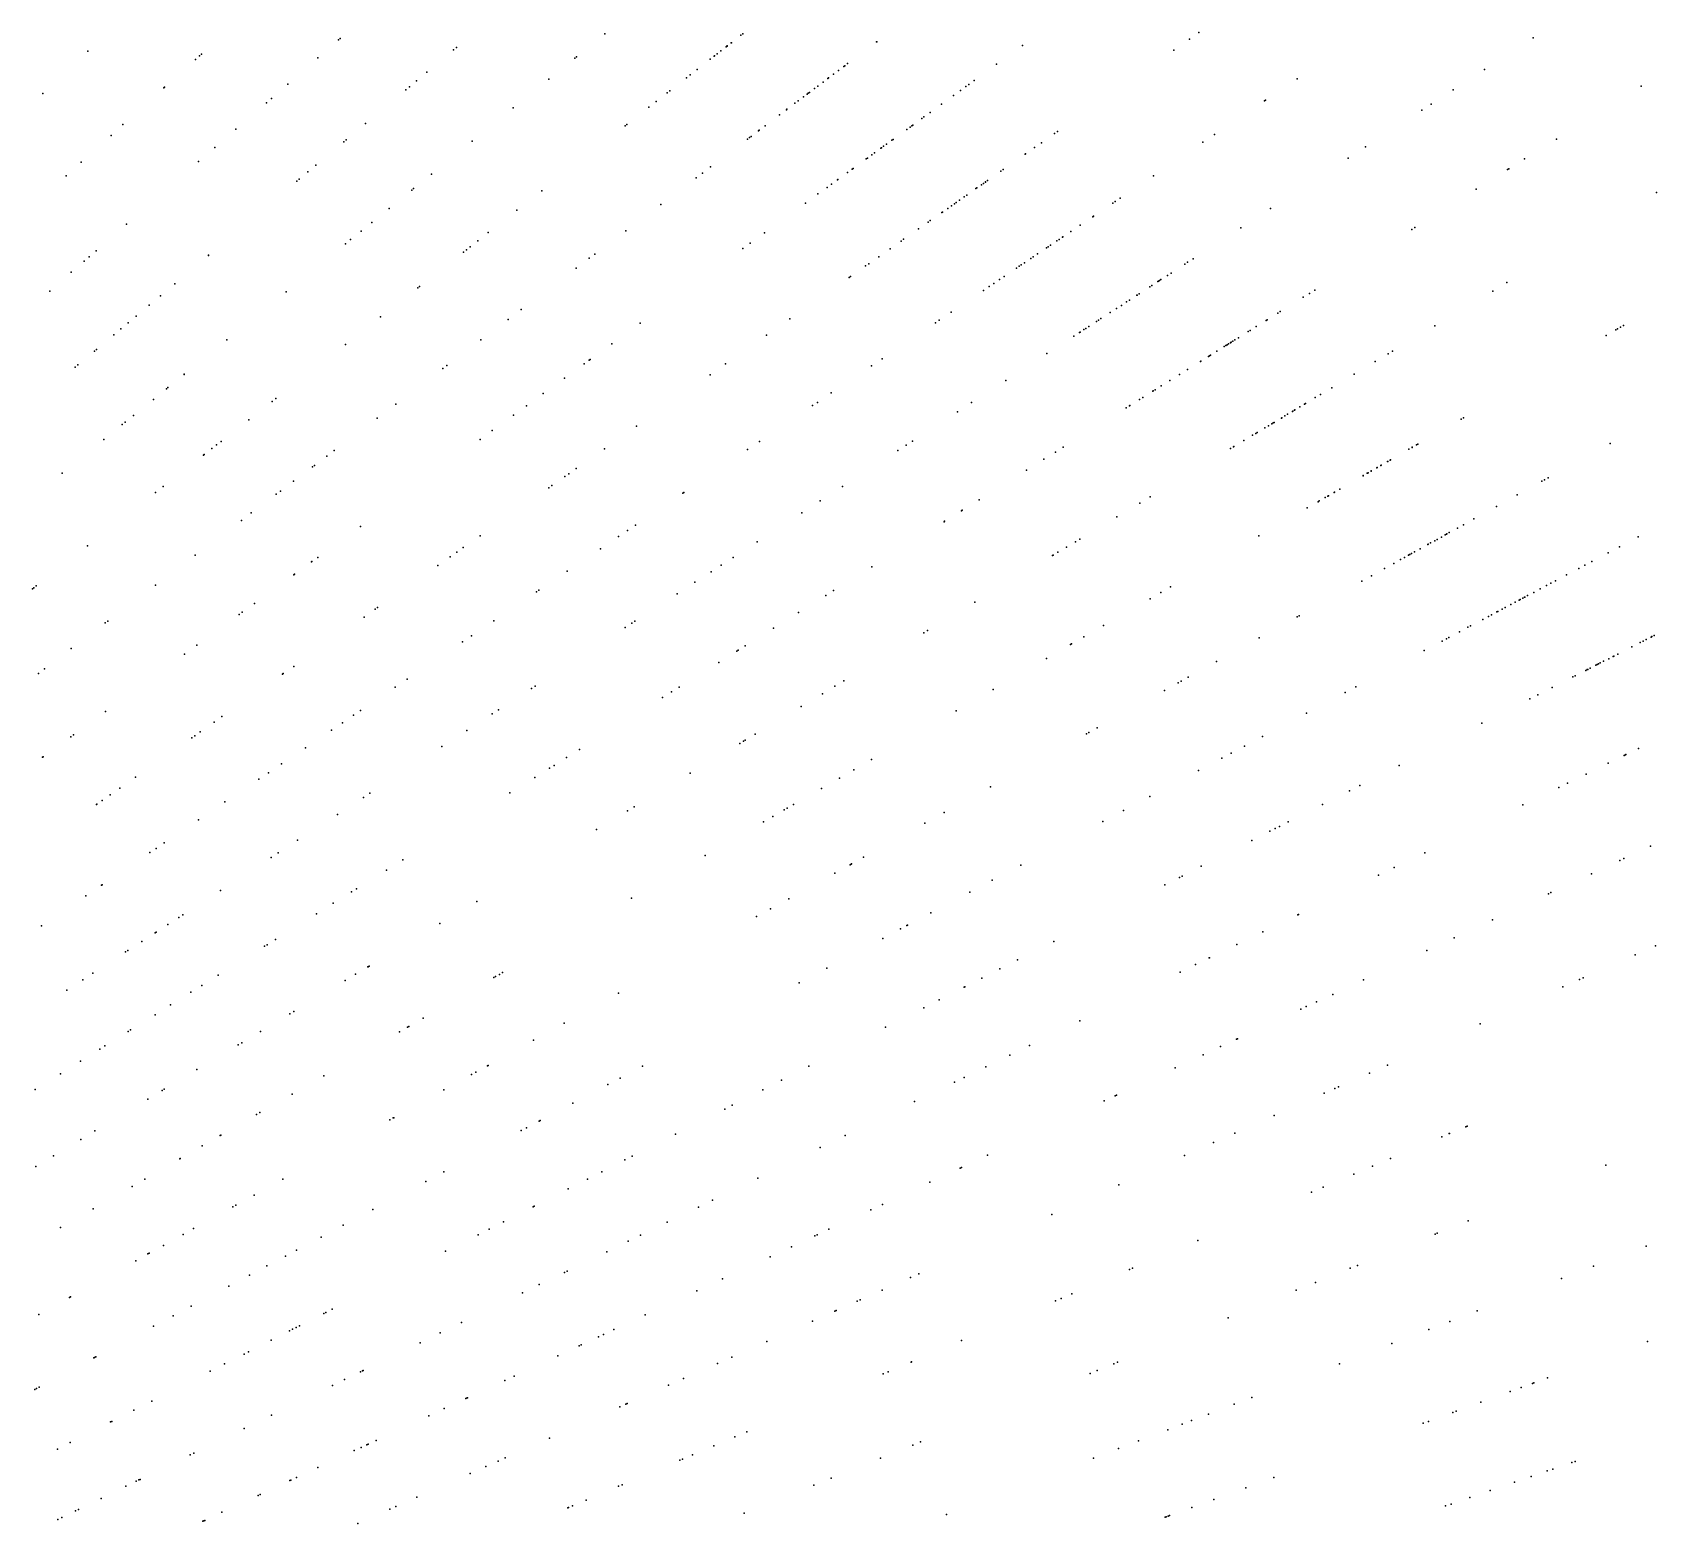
# Model space of a CAD drawing. Header units: metres. Extents: x -4327 to 4266, y -3886 to 3992.
# Drawn here: x 2118 to 3188, y 1038 to 2021 of the extents above; entities that cross this region are included whole.
import ezdxf

# ---------------------------------------------------------------- set-up
doc = ezdxf.new("R2010")
doc.units = ezdxf.units.M

msp = doc.modelspace()

# ---------------------------------------------------------------- linework, layer by layer
for p in [(2319.63, 2016.42, 2440.7), (2320.63, 2017.3, 2439.02), (2495.16, 2020.54, 2379.84), (2578.41, 2014.47, 2070.75), (2578.55, 2014.58, 2348.9), (2584.83, 2019.49, 2167.26), (2585.99, 2020.4, 2471.51), (2674.19, 2015.15, 2008.23), (2674.33, 2015.25, 2013.3), (2770.45, 2012.85, 2069.08), (2880.49, 2016.94, 2026.37), (2886.76, 2021.33, 2020.56), (3107.02, 2017.72, 2089.35), (2154.33, 2008.95, 2440.4), (2225.25, 2003.62, 2486.25), (2227.91, 2006.02, 2415.53), (2229.15, 2007.14, 2510.02), (2305.94, 2004.52, 2464.57), (2395.34, 2009.93, 2406.13), (2397.22, 2011.5, 2427.09), (2475.23, 2004.41, 2377.02), (2476.36, 2005.32, 2449.22), (2564.55, 2003.65, 2178.42), (2567.18, 2005.7, 2137.18), (2567.36, 2005.84, 2253.6), (2569.16, 2007.24, 2522.98), (2571.61, 2009.17, 2118.03), (2575.04, 2011.84, 2400.14), (2575.62, 2012.3, 2255.58), (2575.64, 2012.31, 2066.03), (2575.84, 2012.47, 2198.35), (2870.18, 2009.72, 2042.1), (2377.85, 1995.25, 2434.71), (2548.85, 1991.38, 2444.32), (2551.46, 1993.42, 2116.52), (2556, 1996.97, 2393.31), (2642.62, 1991.36, 2302.17), (2645.91, 1993.83, 2160.51), (2649.09, 1996.23, 2414.1), (2652.61, 1998.89, 2428.42), (2653.36, 1999.45, 2221.24), (2655.16, 2000.8, 2364.59), (2753.35, 2000.42, 2063.92), (3075.05, 1996.96, 2102.26), (2124.55, 1981.18, 2447.02), (2204.46, 1984.9, 2408.84), (2204.91, 1985.31, 2488.23), (2286.03, 1987.22, 2421.55), (2363.81, 1983.47, 2483.49), (2366.32, 1985.57, 2452.98), (2370.95, 1989.46, 2441.31), (2458.09, 1990.52, 2403.82), (2536.2, 1981.5, 2305.01), (2537.89, 1982.81, 2298.57), (2628.5, 1980.72, 2159.12), (2629.21, 1981.25, 2355.03), (2629.91, 1981.78, 2382.92), (2633.27, 1984.31, 2134.85), (2635.56, 1986.03, 2182.98), (2639, 1988.63, 2018.74), (2642.09, 1990.96, 2108.86), (2642.18, 1991.03, 2162.62), (2729.51, 1983.11, 2013.47), (2733, 1985.64, 2073.95), (2734.97, 1987.07, 2281.59), (2738.67, 1989.76, 2093.54), (2951.46, 1990.78, 2056.72), (3054.29, 1983.48, 2012.21), (3178.32, 1986.03, 1996.68), (2272.03, 1975.05, 2406.72), (2275.33, 1977.91, 2483.86), (2434.68, 1971.57, 2418.89), (2524.11, 1972.05, 2498.35), (2529, 1975.87, 2489.15), (2614.8, 1970.39, 2465.8), (2615.18, 1970.68, 2171.24), (2620.42, 1974.63, 2339.05), (2622.45, 1976.16, 2362.54), (2626.1, 1978.91, 2083.51), (2717.1, 1974.09, 2245.42), (2724.94, 1979.79, 2313.56), (2929.99, 1976.31, 2034.06), (2930.53, 1976.67, 2034.43), (3033.72, 1970.12, 2016.72), (3039.78, 1974.06, 1997.49), (2177.46, 1960.59, 2408.65), (2337.42, 1961.33, 2406.79), (2508.4, 1959.77, 2416.45), (2509.62, 1960.73, 2478.43), (2600.86, 1959.89, 2138.95), (2610.35, 1967.04, 2260.85), (2697.45, 1959.81, 2440.56), (2698.15, 1960.32, 2075.16), (2704.1, 1964.65, 2036.99), (2705.49, 1965.65, 2038.03), (2709.47, 1968.54, 2104.19), (2169.58, 1953.5, 2440.24), (2251.83, 1957.49, 2496.7), (2322.97, 1949.21, 2487.26), (2324.51, 1950.5, 2412.35), (2407.65, 1949.68, 2465.69), (2589.1, 1951.03, 2305.76), (2590.55, 1952.12, 2115.31), (2591.46, 1952.8, 2299.88), (2596.43, 1956.55, 2496.05), (2596.82, 1956.85, 2107.82), (2596.86, 1956.87, 2328.73), (2684.33, 1950.28, 2473.45), (2684.39, 1950.32, 2037.06), (2685.07, 1950.82, 2250.52), (2694.12, 1957.39, 2282.04), (2696.31, 1958.98, 2086.37), (2782.95, 1948.64, 1982.52), (2791.62, 1954.72, 1978.75), (2793.58, 1956.09, 2060.55), (2889.39, 1948.92, 2061.93), (2896.94, 1954.01, 2051.91), (3122.38, 1951.08, 2116.35), (2238.03, 1945.49, 2408.05), (2667.46, 1938.02, 2427.27), (2668.2, 1938.56, 2372.91), (2671.06, 1940.64, 2249.31), (2672.81, 1941.91, 2412.75), (2672.82, 1941.92, 2175.08), (2677.09, 1945.02, 2259.67), (2677.42, 1945.26, 2056.71), (2678.86, 1946.31, 2471.22), (2680.75, 1947.68, 2212.77), (2772.14, 1941.07, 2368.23), (2772.43, 1941.28, 2175.69), (2778.34, 1945.42, 1989.17), (2985.12, 1938.56, 2048.52), (2996.5, 1945.95, 2022.74), (3101.38, 1937.96, 1984.34), (2149.85, 1935.73, 2434.17), (2227.33, 1936.19, 2442.29), (2299.41, 1929.43, 2495.07), (2304.62, 1933.81, 2440.29), (2380.8, 1927.93, 2443.66), (2559.43, 1928.67, 2479.98), (2564.72, 1932.65, 2476.72), (2655.15, 1929.08, 2418.83), (2658.1, 1931.22, 2209.65), (2658.75, 1931.7, 2148.26), (2756.12, 1929.85, 2368.25), (2757.69, 1930.95, 2272.08), (3090.16, 1930.95, 1972.02), (3091.03, 1931.49, 1998.36), (2139.94, 1926.81, 2433.69), (2292.09, 1923.29, 2506.51), (2293.63, 1924.59, 2396.34), (2367.85, 1917.45, 2460.42), (2369.04, 1918.41, 2533.9), (2453.59, 1916.95, 2428.55), (2555.29, 1925.55, 2492.76), (2641.56, 1919.21, 2180.42), (2644.54, 1921.37, 2368.14), (2648.55, 1924.29, 2173.3), (2648.62, 1924.33, 2168.21), (2739.71, 1918.37, 2343.25), (2740.35, 1918.81, 2086.6), (2743.43, 1920.97, 2332.84), (2744.66, 1921.83, 2342.04), (2745.98, 1922.76, 2129.18), (2746.08, 1922.82, 2050.55), (2747.43, 1923.77, 2143.16), (2856.68, 1926.85, 2000.71), (3069.51, 1918.04, 1999.88), (2531.97, 1907.98, 2403.99), (2627.3, 1908.85, 2388), (2635.59, 1914.87, 2330.45), (2723.64, 1907.11, 2230.85), (2725.51, 1908.42, 2120.96), (2726.63, 1909.21, 2129.5), (2728.91, 1910.8, 2309.72), (2731.93, 1912.92, 2361.09), (2733.7, 1914.16, 2114.55), (2829.9, 1908.79, 2183.79), (2831.41, 1909.81, 1980.52), (2834.83, 1912.11, 2114.71), (3188.39, 1915.78, 1999.96), (2341.4, 1896.03, 2419.39), (2352.88, 1905.32, 2486.06), (2437.15, 1904.11, 2423.15), (2708.26, 1896.35, 2122.78), (2709.59, 1897.28, 2285.36), (2717.29, 1902.66, 2106.93), (2717.59, 1902.88, 2148.03), (2721.19, 1905.4, 2094.73), (2816.7, 1899.89, 1967.76), (2817.32, 1900.31, 2347.89), (2933.93, 1905.31, 2105.89), (2179.86, 1894.92, 2435.71), (2327.53, 1884.79, 2399.69), (2334.42, 1890.38, 2439.25), (2418.27, 1889.36, 2450.63), (2508.9, 1890.59, 2431.02), (2600.41, 1889.31, 2382.52), (2692.02, 1884.97, 2286.47), (2701.9, 1891.89, 2417.11), (2794.56, 1884.96, 2347.99), (2796.85, 1886.5, 2344.45), (2797.03, 1886.62, 2150.66), (2802.28, 1890.16, 2009.74), (2808.42, 1894.3, 2001.66), (2914.39, 1892.63, 2081.55), (3027.02, 1891.49, 2075.09), (3029.01, 1892.74, 2066.05), (2159.73, 1877.42, 2426.6), (2233.8, 1874.38, 2440.07), (2233.88, 1874.45, 2407.88), (2324.15, 1882.06, 2499.72), (2401.86, 1876.54, 2390.74), (2403.91, 1878.14, 2387.42), (2406.3, 1880.01, 2408.64), (2411.4, 1883.99, 2498.83), (2488.42, 1875.16, 2422.07), (2586.12, 1878.92, 2490.46), (2590.99, 1882.47, 2401.06), (2683.1, 1878.73, 2305.51), (2690.41, 1883.84, 2188.08), (2780.37, 1875.39, 2181.85), (2786.26, 1879.36, 2338.29), (2787.34, 1880.09, 2135.48), (2788.96, 1881.18, 2201.66), (2793.02, 1883.92, 2357.63), (2143.39, 1863.22, 2397.61), (2151.8, 1870.53, 2460.79), (2155.2, 1873.49, 2470.11), (2476.24, 1865.98, 2448.42), (2484.87, 1872.48, 2432.25), (2667, 1867.46, 2479.98), (2669.09, 1868.92, 2479.11), (2675.68, 1873.53, 2465.6), (2766.48, 1866.02, 2308.21), (2768.23, 1867.19, 2304.29), (2768.31, 1867.25, 2385.94), (2769.5, 1868.05, 2121.81), (2771.67, 1869.52, 2115.81), (2775.99, 1872.43, 2381.54), (2777.54, 1873.48, 2295.89), (2877.55, 1868.7, 1982.19), (2879.26, 1869.81, 2276.38), (2882.89, 1872.17, 2079.49), (2211.58, 1855.73, 2437.28), (2371.79, 1853.04, 2414.3), (2372.82, 1853.85, 2467.07), (2656.12, 1859.83, 2486.67), (2657.01, 1860.46, 2393.31), (2748.49, 1853.88, 2336.24), (2751.47, 1855.89, 2156.59), (2755.25, 1858.44, 2095.67), (2758.35, 1860.53, 2146.53), (2854.27, 1853.59, 2345.88), (2855.67, 1854.49, 2098.1), (2859.66, 1857.08, 2333.89), (2860.14, 1857.4, 2050.4), (2860.85, 1857.86, 2156.19), (2861.67, 1858.39, 2066.73), (2865.94, 1861.16, 2257.8), (2868.34, 1862.72, 2319.13), (3089.78, 1856.53, 2007.09), (2129.19, 1850.87, 2472.77), (2194.63, 1841.51, 2459.03), (2202.09, 1847.77, 2453.81), (2284.98, 1850.34, 2427.77), (2744.68, 1851.31, 2349.25), (2835.59, 1841.45, 2316.95), (2838.99, 1843.66, 2096.04), (2840.88, 1844.89, 2307.72), (2845.81, 1848.09, 2292.81), (2846.03, 1848.23, 2228.85), (2847.42, 1849.13, 2245.87), (2955.51, 1846.81, 2028.62), (2959.56, 1849.34, 2059.53), (2963.07, 1851.53, 2046.58), (3080.38, 1850.88, 2019), (2186.11, 1834.37, 2409.22), (2347.25, 1833.88, 2445.92), (2431.42, 1832.2, 2536.27), (2440, 1838.67, 2401.79), (2617.16, 1832.55, 2452.96), (2715.49, 1831.62, 2466.85), (2723.32, 1836.9, 2490.85), (2819.26, 1830.85, 2200.02), (2820.62, 1831.73, 2425.34), (2822.14, 1832.72, 2404.4), (2828.29, 1836.71, 2420.77), (2832.31, 1839.33, 2053.09), (2931.02, 1831.51, 2232.44), (2931.75, 1831.96, 2068.24), (2938.77, 1836.34, 2219.63), (2940.28, 1837.29, 2053.77), (2171.42, 1822.04, 2481.77), (2175.98, 1825.86, 2457.03), (2180.79, 1829.9, 2419.36), (2518.4, 1829.72, 2441.66), (2601.65, 1821.7, 2411.01), (2712.97, 1829.92, 2472.96), (2804.37, 1821.18, 2403.06), (2807.99, 1823.53, 2209.53), (2808.43, 1823.82, 2254.72), (2810.9, 1825.42, 2400.35), (2812.11, 1826.21, 2387.58), (2814.23, 1827.58, 2115.93), (2912.74, 1820.08, 2425.96), (2919.27, 1824.16, 2194.33), (2920.42, 1824.88, 2335.12), (2924.54, 1827.45, 2078.5), (3042.22, 1827.95, 2081.5), (3155.14, 1821.62, 2036.4), (3161.63, 1825.37, 1986.06), (3162.61, 1825.93, 2101.77), (3164.54, 1827.05, 2100.4), (3166.61, 1828.24, 2101.77), (2158.6, 1811.28, 2437.4), (2159.91, 1812.38, 2425.47), (2245.98, 1818.76, 2431.75), (2324.03, 1815.73, 2429.81), (2413.41, 1818.64, 2394.34), (2413.46, 1818.67, 2470.43), (2499.62, 1816.08, 2464.55), (2786.54, 1809.6, 2440.39), (2898.52, 1811.2, 2039.74), (2903.47, 1814.29, 2310.68), (2904.5, 1814.94, 2031.3), (2905.27, 1815.41, 2244.74), (2906.18, 1815.98, 2283.03), (2907.51, 1816.82, 2097.12), (2908.07, 1817.16, 2402.5), (2909.15, 1817.84, 2271.88), (2910.49, 1818.67, 2203.56), (3011.49, 1809.49, 2050.18), (3014.36, 1811.21, 2044.43), (2145.88, 1800.61, 2496.1), (2147.7, 1802.13, 2443.87), (2388.36, 1799.76, 2507.98), (2391.03, 1801.77, 2502.45), (2481.54, 1802.94, 2457.68), (2484.8, 1805.31, 2496.88), (2485.34, 1805.7, 2444.99), (2574.74, 1802.85, 2405.04), (2670.95, 1801.58, 2493.14), (2677.84, 1806.22, 2479.91), (2879.15, 1799.09, 2235.16), (2887.69, 1804.43, 2388.43), (2888.05, 1804.65, 2062.71), (2892.97, 1807.73, 2229.92), (2893.66, 1808.16, 2373.99), (2894.3, 1808.56, 2051.94), (3002.97, 1804.37, 2070.08), (2217.73, 1795.89, 2401.17), (2217.84, 1795.97, 2417.28), (2468.43, 1793.42, 2409.38), (2564.5, 1795.68, 2417.21), (2759.41, 1791.98, 2447.15), (2861.92, 1788.33, 2232.35), (2867.66, 1791.92, 2416.17), (2873.99, 1795.87, 2204.75), (2989.03, 1795.99, 2367.33), (2197.48, 1779.48, 2475.67), (2206.03, 1786.41, 2458.09), (2207.03, 1787.22, 2464.62), (2275.75, 1778.01, 2438.09), (2278.31, 1780.01, 2448.95), (2454.47, 1783.28, 2458.17), (2635.23, 1777.48, 2407.55), (2644.39, 1783.67, 2435.14), (2736.86, 1777.34, 2402.37), (2847.63, 1779.4, 2393.76), (2849.84, 1780.78, 2426.15), (2856.27, 1784.79, 2387.19), (2856.65, 1785.03, 2393.04), (2857.94, 1785.84, 2189.82), (2963.44, 1780.61, 2336.06), (2966.97, 1782.73, 2230.43), (2974.36, 1787.17, 2252.09), (2184.4, 1768.89, 2447.43), (2345.06, 1767.13, 2451.62), (2357.35, 1776.39, 2429.15), (2434.87, 1769.04, 2427.68), (2443.5, 1775.3, 2420.01), (2632.06, 1775.35, 2410.11), (2727.55, 1771.29, 2528.09), (2838.8, 1773.88, 2433.46), (2841.07, 1775.3, 2418.69), (2841.23, 1775.4, 2407.73), (2941.09, 1767.18, 2101.34), (2941.31, 1767.32, 2106.65), (2943.45, 1768.61, 2306.69), (2945.2, 1769.65, 2435.33), (2948.32, 1771.53, 2017.25), (2948.69, 1771.75, 2127.47), (2949.83, 1772.44, 2013.24), (2950.02, 1772.55, 2087.12), (2953.23, 1774.48, 2217.45), (2956.25, 1776.3, 2217.05), (2957.01, 1776.75, 2350.23), (3061.04, 1767.29, 2039.41), (3061.09, 1767.32, 2034.31), (2176.92, 1762.84, 2441.74), (2178.82, 1764.38, 2500.95), (2260.44, 1766.05, 2440.51), (2420.86, 1758.86, 2402.95), (2516.05, 1761.76, 2450.05), (2922.12, 1755.79, 2396.75), (2924.24, 1757.06, 2288.94), (2925.17, 1757.62, 2396.47), (2930.11, 1760.59, 2406.09), (2932.53, 1762.04, 2314.41), (2934.7, 1763.35, 2187.72), (2935.72, 1763.96, 2185.85), (2936.26, 1764.28, 2317.36), (3059.57, 1766.44, 2035.86), (2164.89, 1753.09, 2460.51), (2236.03, 1746.98, 2427.52), (2239.12, 1749.39, 2457.85), (2242.15, 1751.76, 2423.43), (2316.63, 1745.7, 2435.35), (2412.84, 1753.03, 2432.69), (2494.88, 1746.94, 2512.07), (2589.08, 1746.36, 2430.37), (2597.14, 1751.79, 2421.51), (2688.16, 1745.71, 2392.13), (2693.75, 1749.34, 2474.36), (2697.86, 1752.01, 2492.14), (2797.2, 1747.88, 2422.63), (2907.51, 1747.01, 2370.97), (2909.44, 1748.17, 2263.95), (2909.68, 1748.31, 2369.98), (2916.41, 1752.36, 2285.5), (3025.19, 1746.6, 2020.61), (3027.34, 1747.83, 2143.46), (3027.37, 1747.85, 2125.16), (3027.39, 1747.86, 2070.71), (3030.26, 1749.52, 2230.48), (3031.02, 1749.96, 2042.37), (3157.85, 1750.42, 2002.64), (2230.61, 1742.74, 2508.51), (2231.02, 1743.06, 2406.08), (2302.4, 1734.99, 2420.4), (2303.7, 1735.96, 2446), (2311.76, 1742.04, 2438.32), (2784.57, 1739.99, 2506.74), (2792.19, 1744.75, 2496.59), (3004.23, 1734.49, 2399.52), (3006.74, 1735.94, 2205.18), (3006.83, 1735.99, 2404.4), (3011.13, 1738.48, 2391.04), (3011.3, 1738.58, 2208.53), (3012.83, 1739.46, 2012.35), (3013, 1739.56, 2015), (2137.32, 1730.77, 2469.53), (2289.85, 1725.53, 2450.18), (2468.8, 1728.67, 2491.34), (2471.34, 1730.45, 2425.42), (2476.1, 1733.78, 2482.1), (2773.17, 1732.87, 2388.12), (2994.91, 1729.11, 2386.5), (2995.1, 1729.22, 2191.36), (2997.69, 1730.72, 2306.04), (2997.84, 1730.81, 2193.36), (2997.84, 1730.8, 2185.43), (2998.33, 1731.09, 2191.07), (3000.33, 1732.24, 2184.61), (3000.34, 1732.25, 2245.84), (3003.98, 1734.35, 2062.38), (3112.87, 1725.49, 2030.34), (3114.44, 1726.36, 2023.65), (3116.91, 1727.73, 2025.25), (2198.96, 1718.02, 2481.08), (2203.96, 1721.92, 2429.94), (2278.39, 1716.89, 2413.79), (2281.22, 1719.02, 2406.11), (2458.14, 1721.21, 2502.7), (2460.26, 1722.69, 2491), (2546.42, 1717.58, 2406.5), (2547.25, 1718.15, 2495.04), (2651.69, 1722.03, 2468.86), (2741.87, 1713.31, 2493.52), (2854.67, 1715.26, 2443.31), (2969.92, 1714.69, 2358.32), (2971.79, 1715.76, 2354.29), (2972.1, 1715.94, 2280.95), (2975.8, 1718.08, 2351.96), (2976.06, 1718.23, 2219.69), (2979.56, 1720.25, 2365.97), (3096.6, 1716.47, 2118.16), (2262.04, 1704.57, 2412.41), (2624.92, 1704.64, 2432.96), (2636.99, 1712.48, 2433.17), (2730.3, 1706.08, 2513.95), (2730.72, 1706.35, 2452.71), (2847.8, 1711.13, 2454.2), (2958.09, 1707.85, 2404.22), (2965.24, 1711.98, 2466.32), (2966.1, 1712.48, 2402.36), (3083, 1708.93, 2137.68), (2255.58, 1699.7, 2424.18), (2333.93, 1695.7, 2462.57), (2509.99, 1693.01, 2486.06), (2515.28, 1696.58, 2483), (2718.69, 1698.82, 2458.52), (2719.1, 1699.08, 2478.39), (2832.6, 1702, 2432.75), (3051.74, 1691.6, 2208.19), (3057.18, 1694.62, 2198.8), (3061.16, 1696.83, 2183.05), (3067.99, 1700.62, 2303.92), (3068.05, 1700.65, 2114.25), (2154.09, 1682.96, 2446.52), (2401.81, 1681.76, 2437.22), (2412.81, 1689.47, 2442.96), (2492.22, 1681.03, 2512.71), (2504.04, 1688.99, 2493.99), (2595.55, 1685.57, 2476.94), (2799.38, 1682.04, 2406.97), (2805.38, 1685.64, 2423.16), (2808.29, 1687.39, 2512.53), (2926.12, 1689.4, 2442.19), (3032.48, 1680.93, 2320.82), (3037.63, 1683.78, 2475.9), (3037.86, 1683.91, 2182.26), (3039.45, 1684.8, 2180.76), (3042.15, 1686.29, 2389.14), (3043.68, 1687.14, 2409.95), (3043.75, 1687.18, 2407.2), (3046.55, 1688.73, 2130.64), (3049.15, 1690.17, 2206.32), (3050.01, 1690.65, 2323.23), (3050.2, 1690.75, 2398.27), (3163.98, 1682.32, 2015.81), (3176.25, 1688.84, 2052.14), (2225.12, 1676.75, 2469.05), (2301.72, 1672.3, 2480.01), (2301.99, 1672.49, 2466.68), (2305.85, 1675.3, 2465.37), (2393.08, 1675.65, 2452.71), (2397.43, 1678.7, 2416.63), (2579.69, 1675.27, 2445.33), (2790.1, 1676.46, 2418.22), (2790.64, 1676.78, 2482.67), (2793.77, 1678.67, 2477.03), (3015.18, 1671.34, 2488.93), (3019.61, 1673.8, 2148.2), (3022.21, 1675.24, 2139.61), (3024.96, 1676.76, 2258.13), (3025.57, 1677.1, 2376.12), (3025.82, 1677.24, 2288.49), (3026.85, 1677.81, 2093.59), (3028.74, 1678.86, 2361.97), (3141.13, 1670.17, 2232.46), (3145.66, 1672.58, 2227.56), (3156.61, 1678.4, 2023.97), (2290.02, 1663.8, 2491.97), (2290.57, 1664.2, 2427.53), (2385.03, 1670.01, 2430.95), (2470.35, 1666.27, 2435.94), (2565.21, 1665.87, 2461.7), (2571.72, 1670.09, 2402.49), (2671.21, 1669.16, 2440.24), (2994.14, 1659.68, 2119.73), (3000.5, 1663.21, 2280.12), (3009.06, 1667.95, 2498.18), (3121.89, 1659.94, 2063.29), (3128.95, 1663.69, 2428.45), (3137.12, 1668.04, 2414.9), (2117.79, 1654.6, 2469.4), (2118.61, 1655.24, 2481.19), (2120.24, 1656.52, 2464.16), (2198.89, 1656.98, 2450.69), (2450, 1652.55, 2437.46), (2451.54, 1653.59, 2430.88), (2542.69, 1651.24, 2415.66), (2554.52, 1658.93, 2443.24), (2640.71, 1650.1, 2420.53), (2645.94, 1653.37, 2449.99), (2861.68, 1652.19, 2463.29), (2868.07, 1655.88, 2457.57), (3101.42, 1649.05, 2167.03), (3101.56, 1649.13, 2111.97), (3103.32, 1650.06, 2380.49), (3107.41, 1652.24, 2235.34), (3111.75, 1654.55, 2059.16), (3115.94, 1656.77, 2049.04), (3118.67, 1658.23, 2071.5), (2255.99, 1639.07, 2428.06), (2264.13, 1644.99, 2455.67), (2343.7, 1641.07, 2404.76), (2345.34, 1642.22, 2417.12), (2622.79, 1638.9, 2442.23), (2739.11, 1645.82, 2464.51), (2854.5, 1648.05, 2445.95), (3083.1, 1639.32, 2345.58), (3083.73, 1639.65, 2404.56), (3086.63, 1641.19, 2359.35), (3088.57, 1642.22, 2211.09), (3092.28, 1644.19, 2168.56), (3095.22, 1645.76, 2181.22), (3097.74, 1647.1, 2312.55), (3098.61, 1647.56, 2253.26), (3100.16, 1648.38, 2187.36), (2165.81, 1632.05, 2472.77), (2167.52, 1633.34, 2469.3), (2254.14, 1637.73, 2434.1), (2336.35, 1635.93, 2477.98), (2421.85, 1633.56, 2425.56), (2508.5, 1629.04, 2494.54), (2512.98, 1631.95, 2504.53), (2514.98, 1633.25, 2418.89), (2606.35, 1628.63, 2456.99), (2823.89, 1630.37, 2480.93), (2951.56, 1636.07, 2450.44), (2952.9, 1636.82, 2417.96), (3064.08, 1629.2, 2397.63), (3065.85, 1630.14, 2077.35), (3073.81, 1634.37, 2422.11), (3077.65, 1636.42, 2153.05), (3079.51, 1637.4, 2228.64), (2226.18, 1617.41, 2441.2), (2401.2, 1619.63, 2450.6), (2407.2, 1623.68, 2440.47), (2587.58, 1616.9, 2450.23), (2705.35, 1625.54, 2417.7), (2707.78, 1627, 2414.41), (2802.16, 1617.83, 2406.57), (2802.81, 1618.2, 2418.11), (2810.88, 1622.86, 2528.72), (2926.45, 1622.16, 2443.56), (3047.1, 1620.17, 2465.88), (3049.95, 1621.69, 2112.9), (3051.41, 1622.46, 2415.66), (3058.62, 1626.3, 2269.81), (3177.62, 1619.08, 2243.39), (3179.57, 1620.07, 2456.88), (3181.67, 1621.14, 2378.95), (3184.76, 1622.72, 2395.36), (3185.41, 1623.05, 2125.62), (3186.86, 1623.79, 2163.73), (2143.4, 1615.17, 2466.02), (2217.98, 1611.45, 2437.56), (2570.16, 1606.01, 2491.36), (2582.06, 1613.45, 2415.1), (2582.97, 1614.02, 2402.45), (2786.35, 1608.7, 2398.45), (2898.38, 1606.6, 2420.12), (3035.3, 1613.9, 2303.78), (3153.51, 1606.79, 2416.87), (3156.87, 1608.5, 2090.91), (3159.79, 1610, 2307.13), (3160.25, 1610.23, 2255.5), (3162.93, 1611.59, 2214.15), (3172.16, 1616.3, 2405.63), (3172.19, 1616.31, 2196.43), (2121.67, 1598.79, 2425.03), (2125.76, 1601.87, 2464.53), (2282.53, 1598.25, 2434.26), (2283.12, 1598.66, 2505.45), (2289.97, 1603.46, 2496.49), (2879.68, 1596.23, 2451.64), (3133.29, 1596.49, 2359.42), (3134.68, 1597.2, 2165.16), (3141.78, 1600.82, 2117.39), (3142.78, 1601.33, 2152.23), (3142.95, 1601.41, 2194.82), (3143.1, 1601.49, 2445.75), (3144.55, 1602.23, 2513.01), (3148.32, 1604.15, 2331.81), (3149.31, 1604.65, 2462.01), (3150.18, 1605.1, 2141.46), (3151.31, 1605.67, 2389.81), (2356.83, 1589.7, 2421.33), (2364.79, 1595.07, 2410.78), (2446.7, 1588.9, 2438.47), (2449.13, 1590.48, 2446.31), (2539.06, 1586.58, 2510.88), (2544.11, 1589.73, 2488.13), (2638.6, 1585.43, 2466.44), (2646.7, 1590.3, 2460.21), (2652.64, 1593.87, 2479.57), (2751.01, 1588.3, 2425.13), (2864.13, 1587.61, 2407.99), (2873.12, 1592.6, 2460.01), (2875.05, 1593.66, 2461.65), (2983.06, 1586.12, 2478.66), (2990.26, 1589.95, 2428.25), (3110.17, 1584.71, 2397.64), (3119.59, 1589.51, 2385.28), (2334.03, 1574.32, 2483.97), (2425.08, 1574.87, 2435.74), (2533.09, 1582.85, 2499.43), (2624.48, 1576.94, 2466.98), (2726.64, 1574.23, 2463.99), (3104.77, 1581.96, 2518.64), (2165.89, 1573.61, 2484.27), (2237.46, 1566.68, 2452.66), (2242.61, 1570.29, 2471.82), (2322.19, 1566.33, 2495.93), (2329.4, 1571.2, 2498.19), (2420.87, 1572.13, 2491.34), (2957.74, 1572.66, 2440.79), (3073.26, 1565.9, 2416.56), (2143.12, 1557.06, 2490.6), (2144.88, 1558.35, 2509.05), (2222.81, 1556.43, 2474.28), (2224.71, 1557.76, 2449.4), (2228.33, 1560.29, 2466.87), (2314.84, 1561.38, 2501.73), (2404.11, 1561.25, 2463.2), (2584.13, 1552.7, 2431.76), (2586.52, 1554.14, 2491.6), (2587.68, 1554.83, 2492.72), (2594.24, 1558.78, 2422.27), (2812.57, 1559.04, 2421.88), (2814.15, 1559.91, 2423.23), (2819.74, 1563.01, 2414.3), (2928.72, 1557.23, 2461.44), (2124.43, 1543.49, 2474.29), (2124.91, 1543.84, 2450.62), (2297.7, 1549.82, 2472.33), (2387.75, 1550.62, 2473.55), (2469.8, 1543.3, 2428.89), (2478.43, 1548.7, 2415.84), (2670.99, 1542.1, 2487.8), (2901.85, 1542.94, 2449.99), (2908.06, 1546.24, 2408.05), (2916.83, 1550.91, 2429.17), (3167.13, 1544.71, 2355.88), (3167.56, 1544.92, 2145.14), (3168.26, 1545.27, 2198.67), (3176.44, 1549.26, 2467.44), (2273.28, 1533.35, 2459.51), (2282.04, 1539.26, 2442.03), (2458.69, 1536.36, 2447.6), (2461.6, 1538.18, 2442.37), (2551.33, 1532.99, 2479.62), (2659.27, 1535.33, 2460.34), (2659.27, 1535.33, 2460.34), (2886.35, 1534.7, 2467.56), (3018.73, 1538.12, 2426.41), (3141.99, 1532.45, 2532.56), (3156.55, 1539.55, 2381.42), (2175.27, 1523.14, 2397.61), (2185.66, 1530.41, 2424.95), (2267.1, 1529.18, 2466.31), (2448.96, 1530.28, 2459.58), (2637.88, 1522.98, 2386.46), (2649.76, 1529.84, 2468.02), (2749.42, 1524.03, 2482.35), (2986.03, 1521.46, 2436.26), (2992.81, 1524.91, 2461.45), (3124.01, 1523.68, 2472.11), (3129.61, 1526.41, 2419.78), (2159.92, 1512.39, 2388.52), (2160.3, 1512.65, 2407.33), (2163.79, 1515.1, 2491.67), (2168.97, 1518.73, 2427.61), (2244.69, 1514.06, 2471.55), (2335.98, 1517, 2341.06), (2340.26, 1519.78, 2342.76), (2432.47, 1519.98, 2459.26), (2514.39, 1510.8, 2432.9), (2615.29, 1509.94, 2444.09), (2619.4, 1512.31, 2437.02), (2854.29, 1517.65, 2418.08), (2968.23, 1512.39, 2458.03), (3100.34, 1512.14, 2439.23), (2227.29, 1502.32, 2468.56), (2318.77, 1505.83, 2336.71), (2509.98, 1508.15, 2434.03), (2599.72, 1500.95, 2410.62), (2605.87, 1504.5, 2435.28), (2613.27, 1508.77, 2480.57), (2706.13, 1500.03, 2454.25), (2718.83, 1507.07, 2438.26), (2823.48, 1501.27, 2422.04), (2837.02, 1508.47, 2494.88), (2945.58, 1500.85, 2481.3), (2292.55, 1488.8, 2354.09), (2489.67, 1495.95, 2433.15), (2921.59, 1488.63, 2489.16), (2933.52, 1494.7, 2412.68), (2937.03, 1496.49, 2454.47), (2939.91, 1497.96, 2434.57), (2195.14, 1480.64, 2427.61), (2199.33, 1483.47, 2405.74), (2204.6, 1487.02, 2400.96), (2275.04, 1477.43, 2343.84), (2279.72, 1480.47, 2369.46), (2561.15, 1478.68, 2439.21), (2665.71, 1477.63, 2463.97), (3035.7, 1480.61, 2416.12), (3184.51, 1484.96, 2456.05), (2351.17, 1469.18, 2343.16), (2362.02, 1475.96, 2364.41), (2646.69, 1467.08, 2400.34), (2656.72, 1472.64, 2425.67), (2657.45, 1473.05, 2472.83), (2657.78, 1473.23, 2470.38), (2769.38, 1472.5, 2446.38), (2888.27, 1471.65, 2452.42), (3015.55, 1470.78, 2444.62), (3145.5, 1466.77, 2406.29), (3164.1, 1475.44, 2488.81), (3166.93, 1476.77, 2528.6), (2163.26, 1459.14, 2408.12), (2163.75, 1459.47, 2494.4), (2331.33, 1456.78, 2364.82), (2750.38, 1462.4, 2468.09), (2864.27, 1459.42, 2410.06), (2873.92, 1464.34, 2462.44), (2873.99, 1464.37, 2501.71), (2875.58, 1465.18, 2397.65), (3005.21, 1465.74, 2458.64), (2153, 1452.22, 2501.05), (2241.72, 1455.79, 2415.98), (2316.1, 1447.26, 2430.91), (2328.09, 1454.75, 2348.54), (2410.67, 1448.48, 2429.98), (2512.63, 1450.67, 2449.38), (2616.41, 1450.3, 2434.64), (2735.75, 1454.63, 2446.72), (3117.16, 1453.55, 2415.29), (3118.74, 1454.29, 2419.32), (3118.82, 1454.33, 2450.37), (2214.32, 1437.99, 2396.94), (2216.99, 1439.73, 2418.31), (2305, 1440.32, 2443.28), (2595.14, 1438.51, 2422.93), (2604.31, 1443.59, 2434.2), (2709.92, 1440.89, 2404.65), (2951.88, 1439.73, 2473.47), (2952.27, 1439.92, 2407.07), (3080.23, 1436.34, 2436.85), (2123.67, 1432.43, 2480.47), (2198.63, 1427.81, 2366.95), (2199.42, 1428.32, 2378.2), (2207.01, 1433.25, 2394.27), (2386.38, 1433.88, 2421.45), (2386.41, 1433.9, 2342.58), (2678.33, 1424.09, 2477.01), (2690.05, 1430.32, 2416.65), (2694.16, 1432.51, 2464.04), (2694.62, 1432.76, 2415.34), (2928.95, 1428.55, 2496.3), (3054.9, 1424.52, 2450.37), (2179.15, 1415.16, 2445.61), (2180.56, 1416.07, 2436.52), (2189.85, 1422.1, 2430.89), (2270.72, 1418.9, 2420.18), (2272.41, 1419.96, 2333.17), (2277.91, 1423.4, 2406.63), (2791.14, 1422.16, 2443.31), (2911.82, 1420.19, 2398.61), (3037.01, 1416.18, 2452.82), (3174.21, 1413.25, 2400.61), (3187.65, 1419.23, 2399.54), (2338.79, 1405.29, 2367.95), (2338.98, 1405.4, 2442.18), (2339.8, 1405.9, 2440.36), (2641.52, 1404.52, 2421.28), (2755.58, 1404.04, 2450.39), (2767.07, 1409.89, 2479.96), (2884.43, 1406.83, 2433.45), (2893.42, 1411.22, 2496.81), (2893.63, 1411.32, 2466.2), (2150.98, 1396.86, 2392.98), (2157.54, 1401.12, 2384.57), (2229.47, 1393.13, 2397.14), (2240.22, 1399.84, 2416.62), (2323.89, 1396.33, 2365.84), (2330.71, 1400.43, 2378.02), (2421.83, 1398.24, 2429.61), (2423.05, 1398.95, 2367.28), (2425.59, 1400.42, 2422.68), (2427.72, 1401.65, 2424.81), (2623.15, 1394.76, 2431.39), (2731.95, 1392, 2484.29), (2732.32, 1392.19, 2408), (2743.66, 1397.97, 2472.77), (2874.27, 1401.87, 2466.34), (2995.23, 1396.7, 2421.84), (3126.7, 1392.1, 2439.91), (3137.7, 1396.99, 2425.96), (3140.1, 1398.06, 2416.59), (2140.54, 1390.08, 2490.41), (2222.25, 1388.61, 2428.93), (2504.18, 1388.09, 2422.51), (2715.54, 1383.64, 2488.71), (2964.31, 1382.28, 2519.67), (2974.91, 1387.22, 2460.9), (2198.57, 1373.82, 2351), (2208.84, 1380.24, 2401.1), (2287.37, 1374.39, 2406.7), (2290.11, 1376.03, 2401.67), (2375.42, 1371.45, 2436.06), (2705.28, 1378.41, 2509.81), (2954.01, 1377.48, 2482.71), (2957.54, 1379.13, 2480.06), (2180.86, 1362.75, 2417.82), (2182.5, 1363.78, 2364.7), (2268.06, 1362.79, 2404.77), (2359.79, 1362.43, 2375.21), (2365.11, 1365.5, 2372.71), (2365.88, 1365.94, 2368.26), (2468.33, 1368.22, 2414.36), (2680.1, 1365.58, 2396.65), (2808.27, 1369.69, 2437), (3072.05, 1367.77, 2450.22), (2162.16, 1351.07, 2332.42), (2165.56, 1353.19, 2385.16), (2253.48, 1354.03, 2381.47), (2255.71, 1355.37, 2381.21), (2448.14, 1357.03, 2407.86), (2775.12, 1353.52, 2449.12), (2900.96, 1352.74, 2482.56), (2911.54, 1357.67, 2424.93), (2912.06, 1357.92, 2492.06), (2149.48, 1343.14, 2349.39), (2417.77, 1340.19, 2436.32), (2418.1, 1340.38, 2436.65), (2519.92, 1339.86, 2412.07), (2629.66, 1339.88, 2367.38), (2746.3, 1339.46, 2399.35), (2762, 1347.12, 2462.22), (2871.06, 1338.8, 2426.67), (2889.53, 1347.41, 2439.53), (3011.04, 1340.6, 2415.34), (2136.29, 1334.9, 2431.31), (2226.2, 1337.64, 2373.36), (2309.88, 1333.61, 2374.06), (2407.29, 1334.38, 2417.77), (2410.01, 1335.89, 2370.36), (2497.16, 1327.77, 2411.52), (2505.24, 1332.06, 2424.68), (2611.65, 1330.7, 2366.97), (2725.53, 1329.33, 2487.26), (2731.87, 1332.42, 2512.52), (2999.11, 1335.29, 2447.3), (2119.65, 1324.5, 2362.83), (2193.87, 1318.21, 2416.91), (2203.38, 1323.93, 2403.63), (2204.59, 1324.65, 2420.77), (2288.92, 1321.51, 2404.7), (2388.97, 1324.23, 2362.66), (2599.26, 1324.39, 2374.2), (2824.3, 1316.99, 2482.96), (2831.61, 1320.4, 2439.63), (2832.4, 1320.77, 2478.95), (2969.35, 1322.04, 2484.24), (2976.42, 1325.19, 2512.75), (2978.84, 1326.26, 2480.93), (2265.47, 1307.97, 2440.73), (2267.77, 1309.3, 2437.88), (2474.04, 1315.47, 2378.65), (2574.22, 1311.63, 2375), (2579.06, 1314.09, 2403.36), (2699.21, 1316.49, 2504.62), (2936.43, 1307.38, 2412.56), (2158.88, 1297.19, 2367.99), (2353.36, 1304.49, 2381.86), (2355.65, 1305.76, 2384.18), (2355.95, 1305.92, 2376.63), (2440, 1297.37, 2364.14), (2443.45, 1299.21, 2362.26), (2451.72, 1303.6, 2447.23), (2452.49, 1304.01, 2421.2), (2910.43, 1295.81, 2437.7), (3051.98, 1295.49, 2468.81), (3062.61, 1300, 2454.91), (3063.47, 1300.37, 2452.8), (2149.56, 1291.59, 2375.87), (2229.73, 1287.33, 2412.76), (2241.53, 1294.15, 2357.49), (2241.93, 1294.38, 2423.31), (2541.61, 1295.01, 2418.84), (2637.08, 1286.19, 2361.39), (2653.59, 1294.24, 2357.66), (2896.37, 1289.55, 2461.77), (3046.83, 1293.3, 2475.88), (3051.8, 1295.41, 2468.66), (2131.68, 1280.84, 2353.54), (2214.95, 1278.8, 2388.92), (2215.24, 1278.97, 2391.85), (2508.35, 1278.07, 2440.48), (2513.09, 1280.48, 2426.29), (2747.42, 1281.15, 2472.66), (2877.26, 1281.04, 2426.3), (3013.04, 1278.96, 2454), (3154.9, 1274.66, 2450.98), (2120.01, 1273.83, 2410.67), (2191.79, 1265.43, 2424.1), (2282.83, 1265.39, 2424.64), (2377.08, 1263.92, 2380.56), (2388.98, 1270.24, 2363.7), (2483.63, 1265.47, 2456.65), (2493.15, 1270.33, 2444.46), (2596, 1266.15, 2382.26), (2709.39, 1263.41, 2347.47), (2729.37, 1272.73, 2492.18), (2730.25, 1273.14, 2490.22), (2988.81, 1268.68, 2403.97), (3001.07, 1273.88, 2422.1), (2183.4, 1260.59, 2370.39), (2263.9, 1254.9, 2420.36), (2470.84, 1258.95, 2367.13), (2833.9, 1261.74, 2460.62), (2961.01, 1256.88, 2414.36), (2968.63, 1260.11, 2423.33), (2157.79, 1245.8, 2391.71), (2249.84, 1247.11, 2458.47), (2251.74, 1248.16, 2460.55), (2342.18, 1245.36, 2426.75), (2447.75, 1247.19, 2442.54), (2448.56, 1247.6, 2377.05), (2556.78, 1247.02, 2409.53), (2566, 1251.52, 2394.25), (2670.39, 1245.22, 2350.28), (2678.04, 1248.79, 2364.94), (2789.71, 1242.06, 2476.99), (2136.37, 1233.43, 2417.58), (2223.99, 1232.78, 2375.09), (2322.68, 1234.99, 2419.75), (2418.74, 1232.41, 2381.97), (2428.2, 1237.23, 2375.54), (2536.25, 1237.01, 2432.79), (2642.81, 1232.36, 2440.07), (3064.21, 1238.02, 2477.69), (2204.13, 1221.77, 2366.79), (2217.18, 1229.01, 2409.59), (2308.06, 1227.22, 2404.52), (2411.63, 1228.79, 2395.94), (2510.57, 1224.49, 2360.75), (2518.71, 1228.46, 2437.37), (2618.18, 1220.88, 2403.96), (2633.44, 1227.99, 2385.95), (2635.05, 1228.74, 2416.77), (2885.91, 1225, 2478.49), (3042.36, 1229.19, 2485.28), (3043.87, 1229.8, 2475.26), (3181.51, 1221.27, 2451.9), (2185.82, 1211.62, 2388.52), (2193.88, 1216.09, 2407.81), (2194.67, 1216.52, 2408.68), (2284.56, 1214.72, 2435.33), (2291.83, 1218.59, 2385), (2390.16, 1217.85, 2398.2), (2496.36, 1217.56, 2370.86), (2604.02, 1214.28, 2420.28), (2260.95, 1202.17, 2360.6), (2272.25, 1208.18, 2451.5), (2468.43, 1203.93, 2447.2), (2470.17, 1204.78, 2382.51), (2572.64, 1199.64, 2407.04), (2696.59, 1200.6, 2437.32), (2702.07, 1203.04, 2359.32), (2840.96, 1205.91, 2478.4), (2842.93, 1206.75, 2480.13), (2986.52, 1206.63, 2509.51), (2991.17, 1208.51, 2426.89), (3125.84, 1199.9, 2462.05), (3146.9, 1207.98, 2453.24), (2247.15, 1194.83, 2346.2), (2440.78, 1190.45, 2438.46), (2451.87, 1195.86, 2391.03), (2555.73, 1191.76, 2431.16), (2677.87, 1192.27, 2436.58), (2802.9, 1189.76, 2467.14), (2950.94, 1192.26, 2427.03), (2963.6, 1197.37, 2426.43), (2142.16, 1187.42, 2366.5), (2142.79, 1187.77, 2367.2), (2222.3, 1181.62, 2376.74), (2315.39, 1179.75, 2359.13), (2646.64, 1178.36, 2410.84), (2647.49, 1178.74, 2430.39), (2661.44, 1184.95, 2386.9), (2663.48, 1185.86, 2375.47), (2792.21, 1185.22, 2463.21), (2795.91, 1186.79, 2458.24), (3070.11, 1178.5, 2409.87), (2121.93, 1176.2, 2438.06), (2197.66, 1168.52, 2365.85), (2210.59, 1175.39, 2395.41), (2291.67, 1167.66, 2458.13), (2293.82, 1168.76, 2404.62), (2309.77, 1176.89, 2387.15), (2311.07, 1177.55, 2457.37), (2400.67, 1170.88, 2393.12), (2521.7, 1175.89, 2361.99), (2632.06, 1171.87, 2413.56), (2905.91, 1174.06, 2455.53), (3052.22, 1171.64, 2493.13), (2275.09, 1159.22, 2453.7), (2287.2, 1165.39, 2418.74), (2289.26, 1166.44, 2376.33), (2373.43, 1157.6, 2431.69), (2386.62, 1164.03, 2421.22), (2490.82, 1161.49, 2382.51), (2494.25, 1163.09, 2438.87), (2501.07, 1166.27, 2358.25), (2601.96, 1158.47, 2401.86), (2730.27, 1158.93, 2355.35), (3013.95, 1156.95, 2518.03), (3038.31, 1166.3, 2406.81), (3182.37, 1158.29, 2459.1), (2158.21, 1147.54, 2424.41), (2158.6, 1147.75, 2422.2), (2159.61, 1148.28, 2420.69), (2257.26, 1150.13, 2381.86), (2260.12, 1151.59, 2445.55), (2464.09, 1149.02, 2369.95), (2478.14, 1155.58, 2460.65), (2479.43, 1156.18, 2453.84), (2578.74, 1148.13, 2433.61), (2234.9, 1138.74, 2392), (2244.47, 1143.62, 2383.95), (2334.02, 1138.38, 2339.49), (2335.31, 1139.01, 2456.26), (2335.79, 1139.24, 2359.3), (2435.27, 1135.58, 2396.94), (2569.27, 1143.91, 2369.06), (2678.63, 1137.01, 2381.51), (2681.98, 1138.43, 2373.89), (2681.98, 1138.43, 2373.89), (2697.11, 1144.85, 2368.73), (2697.22, 1144.9, 2366.18), (2815, 1137.33, 2498.58), (2819.68, 1139.22, 2494.4), (2830.65, 1143.66, 2484.66), (2833.16, 1144.67, 2412.94), (2979.42, 1143.69, 2450.22), (2119.25, 1126.82, 2385.84), (2120.5, 1127.49, 2387.25), (2122.15, 1128.37, 2441.81), (2315.59, 1129.39, 2362.06), (2315.64, 1129.41, 2409.09), (2323.58, 1133.29, 2396.3), (2429.07, 1132.69, 2422.52), (2537.05, 1129.57, 2444.89), (2547.06, 1134.03, 2366.84), (3092.02, 1125.4, 2478.13), (3099.19, 1128.01, 2486.7), (3106.74, 1130.76, 2518.31), (3107.59, 1131.07, 2490.61), (3116.6, 1134.35, 2413.81), (2196.39, 1119.12, 2392.21), (2389.27, 1114.13, 2427.62), (2403.42, 1120.73, 2431.33), (2404.36, 1121.17, 2395.26), (2404.55, 1121.26, 508.96), (2505.01, 1115.3, 2459.51), (2509.04, 1117.1, 2433.9), (2509.85, 1117.46, 2381.69), (2909.97, 1117.03, 2475.21), (2921.58, 1121.49, 2454.62), (3072.59, 1118.33, 2440.27), (2169.33, 1105.33, 2378.25), (2170.04, 1105.69, 2431.52), (2184.51, 1113.06, 2371.49), (2275.45, 1109.81, 2411.67), (2379.12, 1109.4, 2390.99), (2875.6, 1103.84, 2462.45), (2881.81, 1106.22, 2470.54), (2893.1, 1110.56, 2455.36), (3034.47, 1104.46, 2443.07), (3037.97, 1105.73, 2443.12), (3054.21, 1111.64, 2489.76), (3056.39, 1112.44, 2460.72), (2257.31, 1100.97, 2366.45), (2344.27, 1093.15, 2418.66), (2458.61, 1094.64, 2382.36), (2580.75, 1095.46, 2443.87), (2588.61, 1098.8, 2416.44), (2703.27, 1092.19, 2386.1), (2846.86, 1092.81, 2429.68), (2866.26, 1100.25, 2424.41), (2134.27, 1087.46, 2430.88), (2142.65, 1091.73, 2459.13), (2221.78, 1083.63, 2404.13), (2224.19, 1084.81, 668.14), (2329.93, 1086.46, 2369.92), (2334.48, 1088.59, 2421.76), (2338.23, 1090.33, 2344.74), (2339.18, 1090.78, 2392.39), (2429.4, 1081.64, 2416.88), (2552.86, 1083.63, 2449.59), (2567.04, 1089.64, 2433.57), (2676.88, 1081.53, 2389.22), (2698.16, 1090.13, 2397.54), (2817.23, 1081.43, 2502.81), (2833.69, 1087.75, 2442.9), (2305.84, 1075.23, 383.78), (2406.35, 1071.37, 2407.09), (2416.55, 1075.92, 2425.25), (2424.76, 1079.57, 2393.81), (2544.62, 1080.13, 2436.32), (2546.34, 1080.86, 2437.97), (3116.25, 1073.01, 2493.45), (3120.05, 1074.32, 2418.15), (3132.47, 1078.59, 2478.13), (3134.73, 1079.37, 2468.66), (2179.32, 1062.92, 2426.04), (2186.19, 1066.27, 679.56), (2187.89, 1067.1, 2406.53), (2188.68, 1067.49, 2383.88), (2287.51, 1066.68, 373.69), (2288.13, 1066.97, 2428.75), (2291.87, 1068.72, 2380.16), (2504.18, 1062.96, 2387.08), (2506.43, 1063.92, 2389.22), (2632.83, 1063.73, 2415.89), (2644.31, 1068.37, 2426.42), (2917.76, 1061.98, 2501.8), (2936.12, 1068.66, 2453.55), (3078.8, 1060.12, 2497.16), (3094.8, 1065.62, 2448.33), (3105.78, 1069.41, 2513.36), (2162.96, 1054.95, 2394.73), (2266.58, 1056.92, 2364.2), (2267.78, 1057.48, 558.31), (2357.4, 1049.58, 2466.25), (2371.09, 1055.68, 2356.27), (2473.74, 1050.04, 2384.13), (2482.69, 1053.84, 2392.76), (2896.56, 1054.26, 2494.73), (3049.29, 1049.95, 2506.92), (3053.02, 1051.24, 2448.4), (3065.43, 1055.51, 2438.91), (2134.54, 1041.08, 746.66), (2137.21, 1042.39, 2439.61), (2146.21, 1046.78, 2404.87), (2148.17, 1047.73, 2430.82), (2230.18, 1039.95, 2414.2), (2230.84, 1040.26, 449.96), (2231.31, 1040.48, 2415.42), (2242.7, 1045.79, 2393.56), (2353.28, 1047.75, 2411.35), (2470.65, 1048.73, 2383.77), (2471.14, 1048.94, 2322.1), (2586.95, 1045.2, 2392.21), (2720.33, 1044.24, 2430.17), (2864.47, 1042.58, 2489.18), (2865.09, 1042.81, 2514.77), (2866.47, 1043.31, 2485.38), (2867.38, 1043.64, 2488.94), (2882.1, 1049, 2413.82), (2332.24, 1038.38, 2455.96)]:
    msp.add_point(p)

doc.saveas('drawing.dxf')
